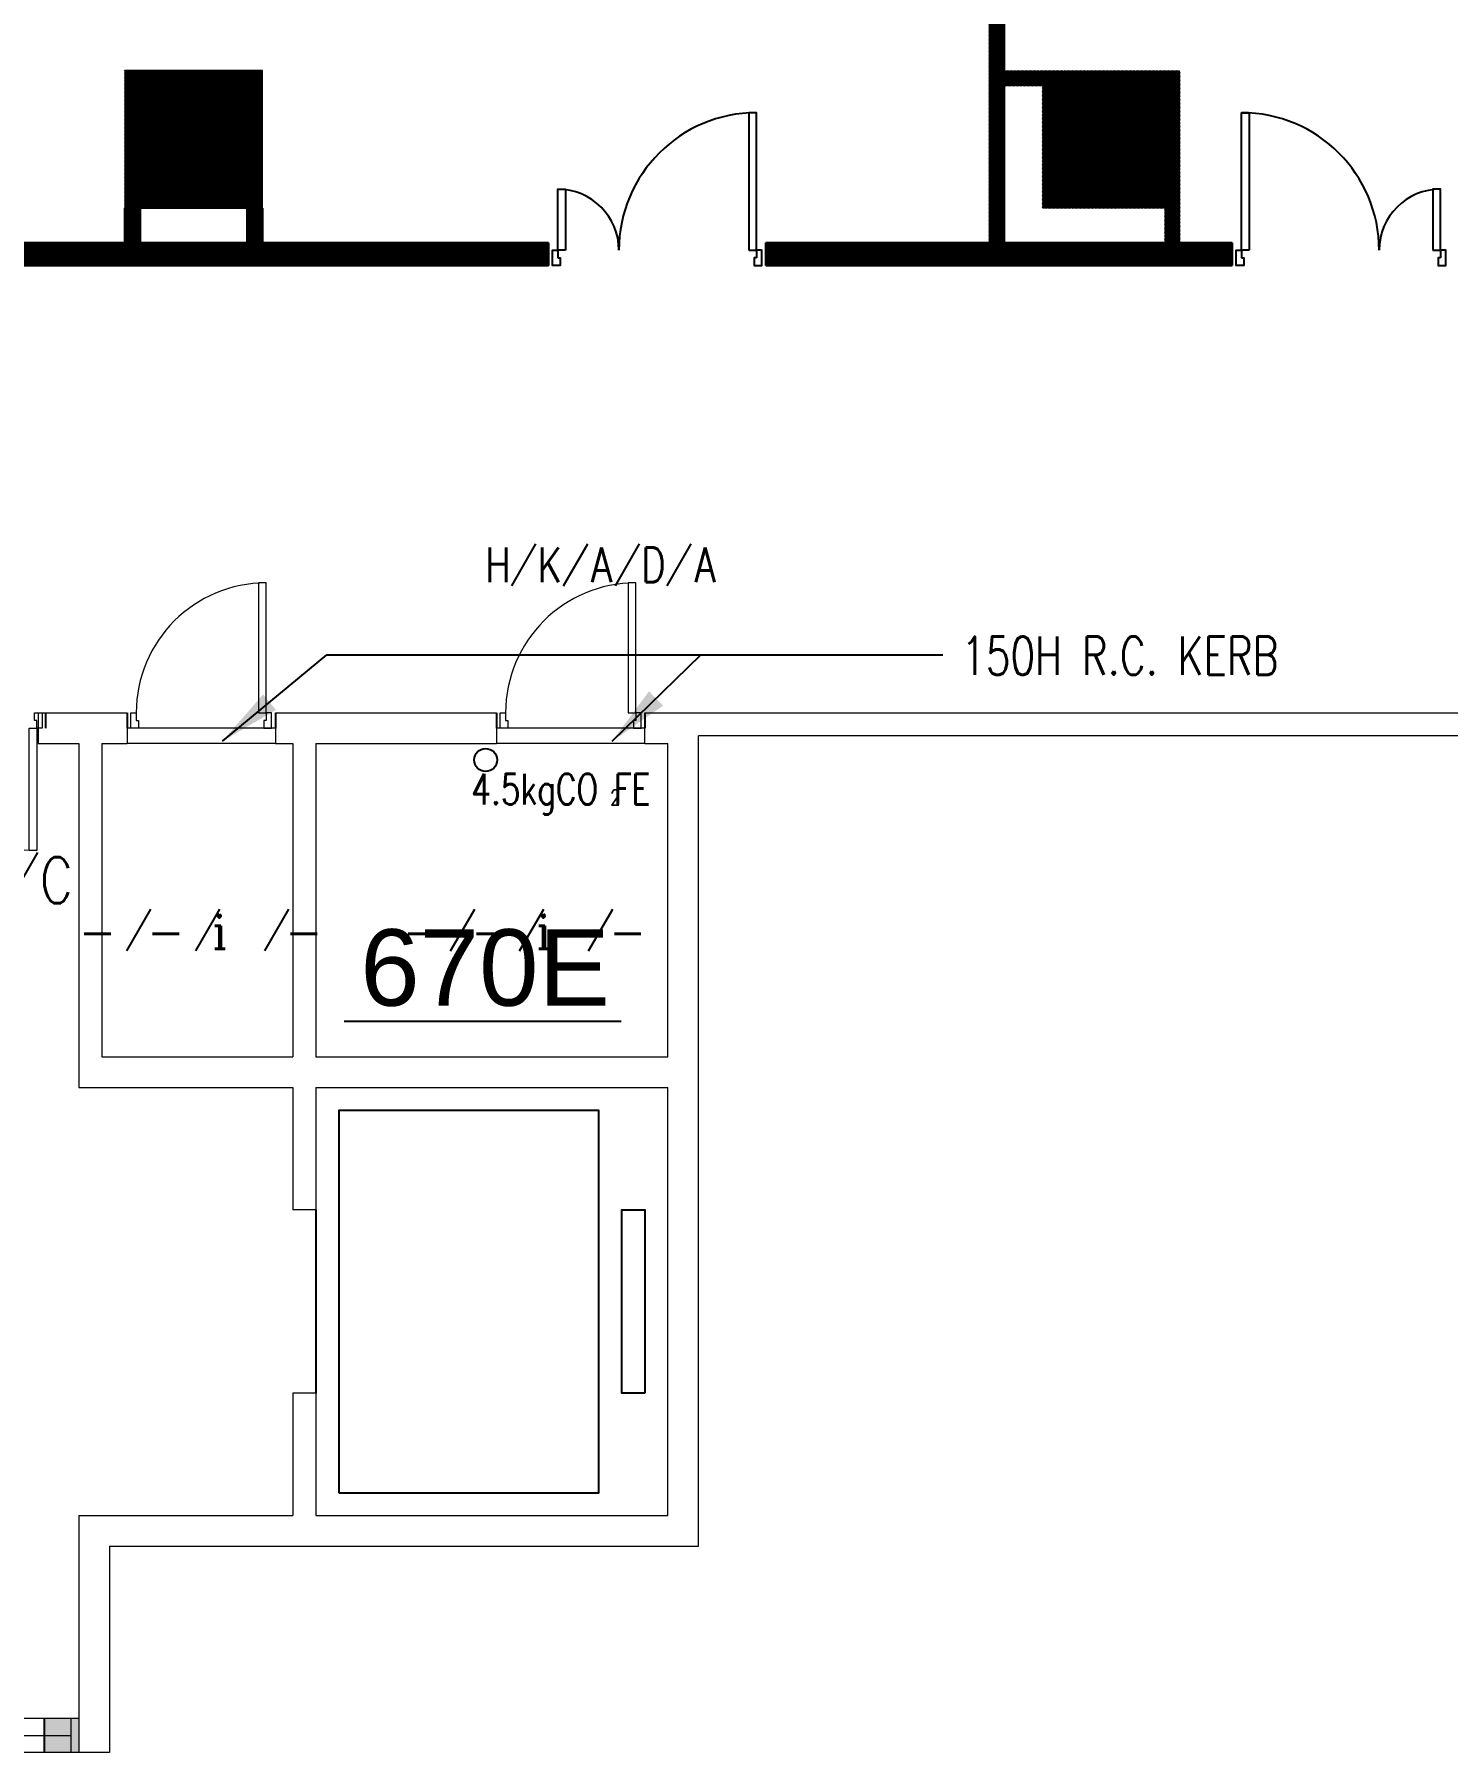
# Model space of a CAD drawing. Header units: millimetres. Extents: x -68474 to 336700, y -113450 to 53663.
# Drawn here: x 232959 to 242197, y -49550 to -38313 of the extents above; entities that cross this region are included whole.
import ezdxf
from ezdxf.enums import TextEntityAlignment as Align

# ---------------------------------------------------------------- set-up
doc = ezdxf.new("R2010")
doc.units = ezdxf.units.MM
doc.header["$LTSCALE"] = 1000
doc.linetypes.add('EC-6thFloor-s6148$0$HIDDEN', pattern=[0.375, 0.25, -0.125])
for name, color, linetype in [('EC-6thFloor-s6148$0$BD-col-bLINE', 160, 'EC-6thFloor-s6148$0$HIDDEN'), ('EC-6thFloor-s6148$0$BD-col-GLASS', 130, 'Continuous'), ('EC-6thFloor-s6148$0$E-fire service', 5, 'Continuous'), ('EC-6thFloor-s6148$0$MK-DOOR', 2, 'Continuous'), ('EC-6thFloor-s6148$0$MK-FIN', 6, 'Continuous'), ('EC-6thFloor-s6148$0$o-ht', 7, 'Continuous'), ('EC-6thFloor-s6148$0$RAIL', 4, 'Continuous'), ('EC-6thFloor-s6148$0$RM-ID', 3, 'Continuous'), ('EC-6thFloor-s6148$0$TEXT-E', 2, 'Continuous')]:
    doc.layers.add(name, color=color, linetype=linetype)
for name, color, linetype, lineweight in [('EC-6thFloor-s6148$0$ECOLUMN', 7, 'Continuous', 20), ('EC-6thFloor-s6148$0$EDOOR', 5, 'Continuous', 13), ('EC-6thFloor-s6148$0$EPARTITION', 1, 'Continuous', 18), ('EC-6thFloor-s6148$0$ETHIN', 5, 'Continuous', 13), ('EC-6thFloor-s6148$0$EWALL', 3, 'Continuous', 30), ('EC-6thFloor-s6148$0$EWINDOW', 9, 'Continuous', 9)]:
    doc.layers.add(name, color=color, linetype=linetype, lineweight=lineweight)
doc.styles.add('EC-6thFloor-s6148$0$20S', font='SIMPLEX', dxfattribs={"width": 0.8, "height": 2})
doc.styles.add('EC-6thFloor-s6148$0$ROMANC', font='ROMANC.SHX')
doc.styles.add('EC-6thFloor-s6148$0$ROMANS', font='ROMANS', dxfattribs={"height": 0.2})
doc.styles.add('EC-6thFloor-s6148$0$STANDARD', font='SIMPLEX')
doc.styles.add('EC-6thFloor-s6148$0$T1', font='arial.ttf')
doc.dimstyles.new('EC-6thFloor-s6148$0$dim-arrow', dxfattribs={"dimscale": 100, "dimtxt": 2.5, "dimasz": 4, "dimexe": 1, "dimexo": 2, "dimgap": 1, "dimtad": 1, "dimdec": 3, "dimdsep": 46, "dimtxsty": 'EC-6thFloor-s6148$0$ROMANS', "dimblk1": 'EC-6thFloor-s6148$0$_Oblique', "dimblk2": 'EC-6thFloor-s6148$0$_Oblique', "dimsah": 1, "dimcen": 1, "dimdle": 1, "dimclrd": 256, "dimclre": 256, "dimclrt": 2, "dimadec": 0, "dimazin": 0, "dimtfac": 1, "dimtdec": 3, "dimtix": 1, "dimtmove": 2, "dimatfit": 3, "dimfxl": 1, "dimtolj": 1, "dimlwd": -1, "dimlwe": -1, "dimarcsym": 0})
pattern_1 = [(45, (0, 0), (-4.41941738, 4.41941738), [])]

# ---------------------------------------------------------------- blocks, each defined once
blk = doc.blocks.new('EC-6thFloor-s6148$0$MK-DOOR')
at = {"color": 1}
for p, q in [((99.5, -21.2), (239.5, 221.2)), ((400.4, -21.2), (540.4, 221.2)), ((701.3, -21.2), (841.3, 221.2)), ((1002.2, -21.2), (1142.2, 221.2))]:
    blk.add_line(p, q, dxfattribs=at)
at = {"style": 'EC-6thFloor-s6148$0$20S', "width": 0.8}
for tag, p in [('1', (19, 100)), ('2', (319.9, 100)), ('3', (620.9, 100)), ('4', (921.8, 100)), ('5', (1222.7, 100))]:
    blk.add_attdef(tag, text='', height=200, dxfattribs=at).set_placement(p, align=Align.MIDDLE)
blk = doc.blocks.new('EC-6thFloor-s6148$0$FS')
blk.add_circle((0, 0), 75)
at = {"style": 'EC-6thFloor-s6148$0$STANDARD', "width": 0.75}
for tag, p, height in [('FS', (-638, -75), 200), ('2', (-329, -75), 100)]:
    blk.add_attdef(tag, p, '', height=height, dxfattribs=at)
blk = doc.blocks.new('EC-6thFloor-s6148$0$_Oblique')
at = {"color": 0, "linetype": 'ByBlock', "lineweight": -2}
blk.add_line((-0.5, -0.5), (0.5, 0.5), dxfattribs=at)
blk = doc.blocks.new('EC-6thFloor-s6148$0$mk-fin1')
at = {"color": 1}
for p, q in [((280.6, -13.1), (420.6, 229.3)), ((681.6, -13.1), (821.5, 229.3)), ((1082.5, -13.1), (1222.4, 229.3))]:
    blk.add_line(p, q, dxfattribs=at)
at = {"style": 'EC-6thFloor-s6148$0$ROMANC'}
for tag, p in [('1', (85.1, 0)), ('2', (397, 0)), ('3', (776, 0)), ('4', (1198, 0))]:
    blk.add_attdef(tag, p, '', height=200, dxfattribs=at)
blk = doc.blocks.new('EC-6thFloor-s6148$0$dr_s_850')
for points in [[(-110, 100), (-60, 100), (-60, 950), (-110, 950)], [(-910, 50), (-895, 50), (-895, 0), (-895, 0), (-895, 0), (-945, 0), (-945, 100), (-945, 100), (-945, 100), (-910, 100)], [(-60, 50), (-75, 50), (-75, 0), (-75, 0), (-75, 0), (-25, 0), (-25, 100), (-25, 100), (-25, 100), (-60, 100)]]:
    blk.add_lwpolyline(points, close=True)
at = {"color": 1}
blk.add_arc((-60, 100), 850, 90, 180, dxfattribs=at)
at = {"layer": 'DEFPOINTS'}
for p, q in [((-970, 100), (-970, 0)), ((0, 100), (0, 0))]:
    blk.add_line(p, q, dxfattribs=at)
blk = doc.blocks.new('EC-6thFloor-s6148$0$dr_d_1600')
for points in [[(-1610, 100), (-1660, 100), (-1660, 900), (-1610, 900)], [(-110, 100), (-60, 100), (-60, 900), (-110, 900)], [(-1660, 50), (-1645, 50), (-1645, 0), (-1645, 0), (-1645, 0), (-1695, 0), (-1695, 100), (-1695, 100), (-1695, 100), (-1660, 100)], [(-60, 50), (-75, 50), (-75, 0), (-75, 0), (-75, 0), (-25, 0), (-25, 100), (-25, 100), (-25, 100), (-60, 100)]]:
    blk.add_lwpolyline(points, close=True)
at = {"color": 1}
for centre, start, end in [((-1660, 100), 0, 90), ((-60, 100), 90, 180)]:
    blk.add_arc(centre, 800, start, end, dxfattribs=at)
at = {"layer": 'DEFPOINTS'}
for p, q in [((-1720, 100), (-1720, 0)), ((0, 100), (0, 0))]:
    blk.add_line(p, q, dxfattribs=at)

msp = doc.modelspace()

# ---------------------------------------------------------------- hatches: boundary and pattern name
at = {"layer": 'EC-6thFloor-s6148$0$o-ht'}
h = msp.add_hatch(dxfattribs=at)
h.set_pattern_fill('ANSI31', color=256, scale=50, style=0)
h.set_pattern_definition(pattern_1)
h.paths.add_polyline_path([(230325, -29200), (230325, -29300), (236859.1, -29300), (236959.1, -29200)])
h.paths.add_polyline_path([(239959.1, -29200), (239300, -29200), (239300, -27034.6), (239200, -27134.6), (239200, -29200), (237159.1, -29200), (237059.1, -29300), (239200, -29300), (239200, -29934.6), (239300, -29834.6), (239300, -29300), (239859.1, -29300)])
h.paths.add_polyline_path([(237059.1, -29200), (236959.1, -29200), (236859.1, -29300), (236959.1, -29300)])
h.paths.add_polyline_path([(237159.1, -29200), (237059.1, -29200), (236959.1, -29300), (237059.1, -29300)])
h.paths.add_polyline_path([(239300, -29934.6), (239200, -30034.6), (239200, -30134.6), (239300, -30034.6)])
h.paths.add_polyline_path([(239300, -29934.6), (239300, -29834.6), (239200, -29934.6), (239200, -30034.6)])
h.paths.add_polyline_path([(239300, -30034.6), (239200, -30134.6), (239200, -32934.6), (239300, -32834.6)])
h.paths.add_polyline_path([(239300, -32834.6), (239200, -32934.6), (239200, -33034.6), (239300, -32934.6)])
h.paths.add_polyline_path([(239300, -33034.6), (239300, -32934.6), (239200, -33034.6), (239200, -33134.6)])
h.paths.add_polyline_path([(239300, -33034.6), (239200, -33134.6), (239200, -35934.6), (239300, -35834.6)])
h.paths.add_polyline_path([(239300, -35934.6), (239300, -35834.6), (239200, -35934.6), (239200, -36034.6)])
h.paths.add_polyline_path([(239300, -35934.6), (239200, -36034.6), (239200, -36134.6), (239300, -36034.6)])
h.paths.add_polyline_path([(239300, -36034.6), (239200, -36134.6), (239200, -37434.6), (239300, -37334.6)])
h.paths.add_polyline_path([(239300, -37534.6), (239200, -37634.6), (239200, -39675), (239300, -39675)])
h.paths.add_polyline_path([(239300, -37434.6), (239300, -37334.6), (239200, -37434.6), (239200, -37534.6)])
h.paths.add_polyline_path([(239300, -37434.6), (239200, -37534.6), (239200, -37634.6), (239300, -37534.6)])
h.paths.add_polyline_path([(235325.7, -31587.6), (241665, -31587.6), (241665, -30837.6), (235325.7, -30837.6)], flags=9)
h = msp.add_hatch(dxfattribs=at)
h.set_pattern_fill('ANSI31', color=256, scale=50, style=0)
h.set_pattern_definition(pattern_1)
h.paths.add_polyline_path([(230326.5, -32010), (230176.5, -32010), (230176.5, -39825), (236320.5, -39825), (236320.5, -39675), (230326.5, -39675)])
h.paths.add_polyline_path([(233650, -39450), (233550, -39450), (233550, -39675), (233650, -39675)], flags=17)
h.paths.add_polyline_path([(234450, -39450), (234350, -39450), (234350, -39675), (234450, -39675)], flags=17)
h = msp.add_hatch(dxfattribs=at)
h.set_pattern_fill('ANSI31', color=256, scale=50, style=0)
h.set_pattern_definition(pattern_1)
h.paths.add_polyline_path([(234450, -38550), (233550, -38550), (233550, -39450), (234450, -39450)])
h = msp.add_hatch(dxfattribs=at)
h.set_pattern_fill('ANSI31', color=256, scale=50, style=0)
h.set_pattern_definition(pattern_1)
h.paths.add_polyline_path([(240790, -39675), (237740.5, -39675), (237740.5, -39825), (240790, -39825)])
h.paths.add_polyline_path([(240450, -39450), (240350, -39450), (240350, -39675), (240450, -39675)])
h.paths.add_polyline_path([(240450, -38550), (239550, -38550), (239550, -39450), (240450, -39450)])
h.paths.add_polyline_path([(239550, -38550), (239300, -38550), (239300, -38650), (239550, -38650)])

# ---------------------------------------------------------------- linework, layer by layer
at = {"color": 7}
for points in [[(237630.5, -39725), (237680.5, -39725), (237680.5, -38825), (237630.5, -38825)], [(240900, -39725), (240850, -39725), (240850, -38825), (240900, -38825)], [(236430.5, -39725), (236380.5, -39725), (236380.5, -39325), (236430.5, -39325)], [(242100, -39725), (242150, -39725), (242150, -39325), (242100, -39325)], [(236380.5, -39775), (236395.5, -39775), (236395.5, -39825), (236395.5, -39825), (236395.5, -39825), (236345.5, -39825), (236345.5, -39725), (236345.5, -39725), (236345.5, -39725), (236380.5, -39725)], [(237680.5, -39775), (237665.5, -39775), (237665.5, -39825), (237665.5, -39825), (237665.5, -39825), (237715.5, -39825), (237715.5, -39725), (237715.5, -39725), (237715.5, -39725), (237680.5, -39725)], [(240850, -39775), (240865, -39775), (240865, -39825), (240865, -39825), (240865, -39825), (240815, -39825), (240815, -39725), (240815, -39725), (240815, -39725), (240850, -39725)], [(242150, -39775), (242135, -39775), (242135, -39825), (242135, -39825), (242135, -39825), (242185, -39825), (242185, -39725), (242185, -39725), (242185, -39725), (242150, -39725)]]:
    msp.add_lwpolyline(points, close=True, dxfattribs=at)
for centre, radius, start, end in [((237680.5, -39725), 900, 90, 180), ((240850, -39725), 900, 0, 90), ((236380.5, -39725), 400, 0, 90), ((242150, -39725), 400, 90, 180)]:
    msp.add_arc(centre, radius, start, end, dxfattribs=at)
at = {"layer": 'EC-6thFloor-s6148$0$BD-col-bLINE'}
msp.add_line((233025, -49550), (233025, -49325), dxfattribs=at)
at = {"layer": 'EC-6thFloor-s6148$0$BD-col-GLASS'}
msp.add_solid([(233025, -49325), (233025, -49550), (233250, -49325), (233250, -49550)], dxfattribs=at)
at = {"layer": 'EC-6thFloor-s6148$0$ECOLUMN', "color": 7}
for p, q in [((234450, -38550), (233550, -38550)), ((233550, -38550), (233550, -39450)), ((234450, -39450), (234450, -38550)), ((233550, -39450), (234450, -39450)), ((232985, -42750), (233565, -42750)), ((232985, -42750), (232985, -42950)), ((233565, -42750), (233565, -42950)), ((234535, -42750), (234535, -42950)), ((234535, -42750), (235980, -42750)), ((235980, -42750), (235980, -42950)), ((236950, -42750), (258950, -42750)), ((236950, -42750), (237300, -42750)), ((236950, -42950), (236950, -42750)), ((258950, -42900), (237300, -42900)), ((237300, -48200), (237300, -42900)), ((232985, -42950), (233250, -42950)), ((233250, -42950), (233250, -43671.9)), ((233250, -42950), (233250, -45200)), ((233400, -42950), (233565, -42950)), ((233400, -42950), (233400, -45000)), ((234535, -42950), (234650, -42950)), ((234650, -42950), (234650, -45000)), ((234800, -42950), (234800, -45000)), ((234800, -42950), (235980, -42950)), ((236950, -42950), (237100, -42950)), ((237100, -45000), (237100, -42950)), ((233400, -45000), (234650, -45000)), ((234800, -45000), (237100, -45000)), ((233250, -45200), (234650, -45200)), ((234650, -45200), (234650, -46000)), ((234800, -45200), (237100, -45200)), ((234800, -45200), (234800, -46000)), ((237100, -48000), (237100, -45200)), ((234800, -46000), (234650, -46000)), ((234650, -47200), (234650, -48000)), ((234800, -47200), (234650, -47200)), ((234800, -47200), (234800, -48000)), ((233250, -48000), (234650, -48000)), ((233250, -48000), (233250, -49550)), ((234800, -48000), (237100, -48000)), ((233450, -48200), (233450, -49550)), ((233450, -48200), (237300, -48200)), ((233450, -49550), (233250, -49550))]:
    msp.add_line(p, q, dxfattribs=at)
at = {"layer": 'EC-6thFloor-s6148$0$EPARTITION', "color": 7}
for p, q in [((239200, -29300), (239200, -39675)), ((239300, -29300), (239300, -39675))]:
    msp.add_line(p, q, dxfattribs=at)
at = {"layer": 'EC-6thFloor-s6148$0$ETHIN', "color": 7}
for p, q in [((234535, -42850), (233565, -42850)), ((236950, -42850), (235980, -42850)), ((234535, -42950), (233565, -42950)), ((236950, -42950), (235980, -42950))]:
    msp.add_line(p, q, dxfattribs=at)
at = {"layer": 'EC-6thFloor-s6148$0$EWALL', "color": 7}
for p, q in [((233550, -39675), (233550, -39450)), ((233650, -39675), (233650, -39450)), ((234350, -39675), (234350, -39450)), ((234450, -39675), (234450, -39450)), ((236320.5, -39675), (230326.5, -39675)), ((236320.5, -39825), (236320.5, -39675)), ((240790, -39675), (237740.5, -39675)), ((237740.5, -39825), (237740.5, -39675)), ((240790, -39825), (240790, -39675)), ((236320.5, -39825), (230176.5, -39825)), ((240790, -39825), (237740.5, -39825))]:
    msp.add_line(p, q, dxfattribs=at)
at = {"layer": 'EC-6thFloor-s6148$0$EWINDOW', "color": 7, "linetype": 'Continuous'}
msp.add_line((232398.3, -49437.5), (233200, -49437.5), dxfattribs=at)
for points in [[(233250, -49550), (230650, -49550), (230650, -49325), (233250, -49325)], [(233250, -49550), (233200, -49550), (233200, -49325), (233250, -49325)]]:
    msp.add_lwpolyline(points, close=True, dxfattribs=at)
at = {"layer": 'EC-6thFloor-s6148$0$RAIL', "color": 7}
msp.add_line((234800, -46000), (234800, -47200), dxfattribs=at)
msp.add_lwpolyline([(234950, -47850), (236650, -47850), (236650, -45350), (234950, -45350), (234950, -47850)], dxfattribs=at)
msp.add_lwpolyline([(236950, -47200), (236800, -47200), (236800, -46000), (236950, -46000)], close=True, dxfattribs=at)
at = {"layer": 'EC-6thFloor-s6148$0$RM-ID', "color": 7}
msp.add_line((234984.1, -44765.3), (236796.2, -44765.3), dxfattribs=at)

# ---------------------------------------------------------------- block references
at = {"layer": 'EC-6thFloor-s6148$0$E-fire service', "color": 7}
ref = msp.add_blockref('EC-6thFloor-s6148$0$FS', (235908.9, -43057.9, 0), dxfattribs=at)
ref.add_attrib('FS', '4.5kgCO FE', (235815.9, -43348.9, 0), dxfattribs={"layer": '0', "height": 200, "style": 'EC-6thFloor-s6148$0$STANDARD', "width": 0.75})
ref.add_attrib('2', '2', (236724.4, -43353.5, 0), dxfattribs={"layer": '0', "height": 100, "style": 'EC-6thFloor-s6148$0$STANDARD', "width": 0.75})
at = {"layer": 'EC-6thFloor-s6148$0$EDOOR', "color": 7, "linetype": 'Continuous'}
for p in [(234535, -42850), (236950, -42850)]:
    msp.add_blockref('EC-6thFloor-s6148$0$dr_s_850', p, dxfattribs=at)
at = {"layer": 'EC-6thFloor-s6148$0$EDOOR', "color": 7, "linetype": 'Continuous', "rotation": 180}
msp.add_blockref('EC-6thFloor-s6148$0$dr_d_1600', (231315, -42750), dxfattribs=at)
at = {"layer": 'EC-6thFloor-s6148$0$MK-DOOR'}
for p, xscale, yscale, zscale, values in [((235968.5, -41894.3), 1.125, 1.125, 1.125, {'1': 'H', '2': 'K', '3': 'A', '4': 'D', '5': 'A'}), ((231269.1, -43994.8), 1.5, 1.5, 1.5, {'1': 'D*', '2': 'P', '3': 'D', '4': '-', '5': 'C'})]:
    msp.add_blockref('EC-6thFloor-s6148$0$MK-DOOR', p, dxfattribs=dict(at, xscale=xscale, yscale=yscale, zscale=zscale)).add_auto_attribs(values)
at = {"layer": 'EC-6thFloor-s6148$0$MK-FIN'}
ref = msp.add_blockref('EC-6thFloor-s6148$0$mk-fin1', (233247.4, -44292.4), dxfattribs=dict(at, xscale=1.125, yscale=1.125, zscale=1.125))
ref.add_attrib('1', '-', (233247.4, -44292.4), dxfattribs={"layer": '0', "height": 225, "style": 'EC-6thFloor-s6148$0$ROMANC'})
ref.add_attrib('2', '-', (233694, -44292.4), dxfattribs={"layer": '0', "height": 225, "style": 'EC-6thFloor-s6148$0$ROMANC'})
ref.add_attrib('3', 'i', (234120.4, -44292.4), dxfattribs={"layer": '0', "height": 225, "style": 'EC-6thFloor-s6148$0$ROMANC'})
ref.add_attrib('4', '-', (234595.1, -44292.4), dxfattribs={"layer": '0', "height": 225, "style": 'EC-6thFloor-s6148$0$ROMANC'})
ref = msp.add_blockref('EC-6thFloor-s6148$0$mk-fin1', (235364.7, -44292.4), dxfattribs=dict(at, xscale=1.125, yscale=1.125, zscale=1.125))
ref.add_attrib('1', '-', (235364.7, -44292.4), dxfattribs={"layer": '0', "height": 225, "style": 'EC-6thFloor-s6148$0$ROMANC'})
ref.add_attrib('2', '-', (235811.3, -44292.4), dxfattribs={"layer": '0', "height": 225, "style": 'EC-6thFloor-s6148$0$ROMANC'})
ref.add_attrib('3', 'i', (236237.7, -44292.4), dxfattribs={"layer": '0', "height": 225, "style": 'EC-6thFloor-s6148$0$ROMANC'})
ref.add_attrib('4', '-', (236712.4, -44292.4), dxfattribs={"layer": '0', "height": 225, "style": 'EC-6thFloor-s6148$0$ROMANC'})

# ---------------------------------------------------------------- texts
at = {"layer": 'EC-6thFloor-s6148$0$RM-ID', "color": 7, "style": 'EC-6thFloor-s6148$0$T1'}
msp.add_text('670E', height=500, dxfattribs=at).set_placement((235905.2, -44415.1), align=Align.MIDDLE)
at = {"layer": 'EC-6thFloor-s6148$0$TEXT-E', "style": 'EC-6thFloor-s6148$0$STANDARD', "width": 0.75}
msp.add_text('150H R.C. KERB', height=250, dxfattribs=at).set_placement((239018.4, -42501.2))

# ---------------------------------------------------------------- leaders
at = {"layer": 'EC-6thFloor-s6148$0$TEXT-E'}
for points in [[(234188.1, -42935), (234871.5, -42370.3), (238898.8, -42370.3)], [(236736.3, -42935), (237316.7, -42370.3), (238898.8, -42370.3)]]:
    msp.add_leader(points, dimstyle='EC-6thFloor-s6148$0$dim-arrow', override={"dimtad": 0}, dxfattribs=at)

doc.saveas('drawing.dxf')
